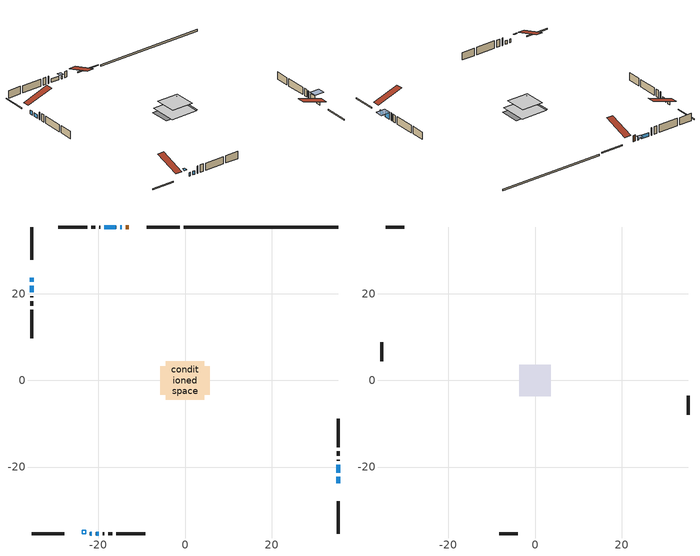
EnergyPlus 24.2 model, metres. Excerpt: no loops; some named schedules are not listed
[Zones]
conditioned space
 floor adiabatic (Floor3 construction): -4.31,-4.31 -4.31,4.31 4.31,4.31 4.31,-4.31 z0.31
 floor adiabatic (AdiabaticFloorConstruction): -4.46,-4.46 -4.46,4.46 4.46,4.46 4.46,-4.46 z0.31
 floor foundation (Slab1 construction): -5.68,-3.26 -5.68,3.26 5.68,3.26 5.68,-3.26 z-0.25
 wall outside (RimJoist1 construction): -1.25,35.46 -8.84,35.46 / -35.46,-35.46 -27.88,-35.46 / -35.46,35.46 -35.46,27.88 / 35.46,-35.46 35.46,-27.88 z0.31:0.61
 wall outside (AdiabaticWallConstruction 1): -12.97,35.46 -13.73,35.46 z0.31:2.34
 wall outside (AdiabaticWallConstruction): -14.66,35.46 -15.01,35.46 z0.31:1.2; -21.95,-35.46 -21.49,-35.46 / -20.56,-35.46 -19.87,-35.46 / -35.46,23.74 -35.46,22.82 / -35.46,21.9 -35.46,20.37 / 35.46,-23.74 35.46,-22.21 / -15.94,35.46 -18.61,35.46 z0.31:1.53; 35.46,-21.29 35.46,-19.46 z0.31:2.34
 wall outside (Wall1 construction): -19.54,35.46 -19.78,35.46 / -18.95,-35.46 -18.7,-35.46 / -35.46,19.44 -35.46,19.2 / 35.46,-18.53 35.46,-18.28 z0.31:2.75
 wall outside (Wall2 construction): -20.71,35.46 -21.69,35.46 / -17.77,-35.46 -16.79,-35.46 / -35.46,18.27 -35.46,17.29 / 35.46,-17.35 35.46,-16.38 z0.31:2.75
 wall outside (Wall3 construction): -22.62,35.46 -29.24,35.46 / -15.86,-35.46 -9.24,-35.46 / -35.46,16.36 -35.46,9.74 / 35.46,-15.45 35.46,-8.82 z0.31:2.75
 wall foundation (FoundationWall1 construction): 35.46,35.46 -0.32,35.46 z-0.25:0.31
 window (WindowConstruction 7): -14.66,35.46 -15.01,35.46 z0.31:1.2
 window (WindowConstruction): -21.95,-35.46 -21.49,-35.46 z0.31:1.53
 window (WindowConstruction 1): -20.56,-35.46 -19.88,-35.46 z0.31:1.53
 window (WindowConstruction 2): -35.46,23.74 -35.46,22.82 z0.31:1.53
 window (WindowConstruction 3): -35.46,21.89 -35.46,20.37 z0.31:1.53
 window (WindowConstruction 4): 35.46,-23.74 35.46,-22.21 z0.31:1.53
 window (WindowConstruction 5): 35.46,-21.29 35.46,-19.46 z0.31:2.34
 window (WindowConstruction 6): -15.94,35.46 -18.61,35.46 z0.31:1.53
 door (Door): -12.97,35.46 -13.73,35.46 z0.31:2.34
 ceiling adiabatic (AdiabaticFloorConstruction): 4.46,-4.46 4.46,4.46 -4.46,4.46 -4.46,-4.46 z0.31
 roof outside (AdiabaticRoofConstruction): -22.87,-35.46,2.75 -22.87,-34.64,3.02 -23.74,-34.64,3.02 -23.74,-35.46,2.75
 skylight (SkylightConstruction): -22.88,-35.46,2.75 -22.88,-34.64,3.02 -23.74,-34.64,3.02 -23.74,-35.46,2.75
attic - vented
 floor to conditioned space (Floor1 construction Reversed): -3.59,-3.59 -3.59,3.59 3.59,3.59 3.59,-3.59 z2.75
 floor to conditioned space (Floor2 construction Reversed): -2.64,-2.64 -2.64,2.64 2.64,2.64 2.64,-2.64 z2.75
 wall outside (Wall4 construction): -30.17,35.46 -34.53,35.46 / -8.31,-35.46 -3.95,-35.46 / -35.46,8.81 -35.46,4.45 / 35.46,-7.89 35.46,-3.53 z0.31:2.75
 roof outside (Roof1 construction): -12.05,35.46,2.75 -12.05,26.81,5.63 -9.77,26.81,5.63 -9.77,35.46,2.75; -24.67,-35.46,2.75 -24.67,-26.81,5.63 -26.95,-26.81,5.63 -26.95,-35.46,2.75; -35.46,24.67,2.75 -26.81,24.67,5.63 -26.81,26.95,5.63 -35.46,26.95,2.75; 35.46,-24.67,2.75 26.81,-24.67,5.63 26.81,-26.95,5.63 35.46,-26.95,2.75
shading: -15.47,35.46 -14.2,35.46 -14.2,36.68 -15.47,36.68 z1.66; 35.46,-19.16 35.46,-21.58 38.66,-21.58 38.66,-19.16 z2.64
[Building]
Building 1: Terrain=Suburbs
[Site:Location]
Abbotsford AP_BC: Latitude {deg}=49.03; Longitude {deg}=-122.36; Time Zone {hr}=-8; Elevation {m}=59; Keep Site Location Information=Yes
[Site:GroundTemperature:Shallow]
7.96212, 6.86663, 6.7789, 7.29877, 9.38574, 11.463, 13.2638, 14.4046, 14.5016, 13.5737, 11.8188, 9.80525
[Site:WaterMainsTemperature]
Calculation Method=Schedule; Temperature Schedule=mains temperature schedule
[Material] Roughness=Rough; Thermal Absorptance=0.9
Name | Thickness {m} | Conductivity {W/m-K} | Density {kg/m3} | Specific Heat {J/kg-K} | Solar Absorptance | Visible Absorptance
asphalt or fiberglass shingles | 0.00635 | 0.162714 | 1121.4 | 1465.45 | 0.4 | 0.4
asphalt or fiberglass shingles 1 | 0.00635 | 0.162714 | 1121.4 | 1465.45 | 0.7 | 0.7
ceiling loosefill ins | 0.169333 | 0.0480833 | 16.02 | 1046.75 | 0.7 | 0.7
ceiling loosefill ins 1 | 0.0846667 | 0.0480833 | 16.02 | 1046.75 | 0.7 | 0.7
ceiling stud and cavity | 0.1397 | 0.138218 | 65.682 | 1177.47 | 0.7 | 0.7
ceiling stud and cavity 1 | 0.1397 | 0.115652 | 65.682 | 1177.47 | 0.7 | 0.7
concrete 4.0 in. | 0.1016 | 1.803125 | 2242.8 | 837.4 | 0.7 | 0.7
concrete 8.0 in. | 0.2032 | 1.803125 | 2242.8 | 837.4 | 0.7 | 0.7
door material | 0.04445 | 0.0451087 | 512.64 | 1214.23 | 0.7 | 0.7
exterior vertical ins | 0.0299498 | 0.029427 | 32.04 | 1214.23 | 0.7 | 0.7
floor covering | 0.0127 | 9.015625 | 54.468 | 1339.84 | 0.6 | 0.6
floor covering 1 | 0.0127 | 0.0433444 | 54.468 | 1339.84 | 0.6 | 0.6
floor rigid ins; roof rigid ins; wall rigid ins 1 | 0.512978 | 0.029427 | 32.04 | 1214.23 | 0.7 | 0.7
floor stud and cavity | 0.0889 | 0.233522 | 50.32683 | 1063.81 | 0.7 | 0.7
floor stud and cavity 1 | 0.1397 | 1.75129 | 37.0049 | 1207.88 | 0.7 | 0.7
furniture material conditioned space 1 | 0.1524 | 0.115458 | 640.8 | 1214.23 | 0.6 | 0.6
gypsum board | 0.0127 | 0.160291 | 801 | 837.4 | 0.6 | 0.6
gypsum board 1 | 0.0127 | 0.160291 | 801 | 837.4 | 0.7 | 0.7
osb sheathing 0.5 in. | 0.0127 | 0.115458 | 512.64 | 1214.23 | 0.7 | 0.7
osb sheathing 0.75 in. | 0.01905 | 0.115458 | 512.64 | 1214.23 | 0.7 | 0.7
rim joist stud and cavity | 0.0508 | 0.177588 | 50.32683 | 1063.81 | 0.6 | 0.6
roof stud and cavity | 0.18415 | 1.78685 | 37.0049 | 1207.88 | 0.6 | 0.6
slab rigid ins; wall rigid ins | 0.051816 | 0.029427 | 32.04 | 1214.23 | 0.7 | 0.7
wall stud and cavity | 0.1397 | 0.0813726 | 139.0536 | 1170.24 | 0.7 | 0.7
wall stud and cavity 1 | 0.1397 | 0.21101 | 139.0536 | 1170.24 | 0.7 | 0.7
wall stud and cavity 2 | 0.1397 | 0.199346 | 139.0536 | 1170.24 | 0.7 | 0.7
wall stud and cavity 3 | 0.0889 | 6.1454 | 50.32683 | 1063.81 | 0.6 | 0.6
wall stud and cavity 4 | 0.0889 | 0.380278 | 52.3479 | 1209.89 | 0.7 | 0.7
wall stud and cavity 5 | 0.0889 | 0.391764 | 83.0341 | 1211.67 | 0.7 | 0.7
wood siding | 0.0254 | 0.102417 | 544.68 | 1172.36 | 0.4 | 0.4
wood siding 1 | 0.00254 | 0.102417 | 544.68 | 1172.36 | 0.4 | 0.4
wood siding 2; wood siding 3; wood siding 4 | 0.0254 | 0.102417 | 544.68 | 1172.36 | 0.7 | 0.7
[WindowMaterial:SimpleGlazingSystem]
Name | U-Factor {W/m2-K} | Solar Heat Gain Coefficient
SkylightMaterial | 5.41071 | 0.7381
WindowMaterial | 3.0383 | 0.46
WindowMaterial 1 | 3.02581 | 0.51
WindowMaterial 2 | 2.99685 | 0.54
WindowMaterial 3 | 2.96562 | 0.59
WindowMaterial 4 | 2.97584 | 0.59
WindowMaterial 5 | 2.93155 | 0.63
WindowMaterial 6 | 6.1311 | 0.51
[Construction]
AdiabaticFloorConstruction: floor stud and cavity 1, floor rigid ins, osb sheathing 0.75 in., floor covering 1
AdiabaticRoofConstruction: asphalt or fiberglass shingles 1, roof rigid ins, osb sheathing 0.75 in., roof stud and cavity
AdiabaticWallConstruction: wood siding 3, wall rigid ins 1, wall stud and cavity 4, gypsum board
AdiabaticWallConstruction 1: wood siding 4, wall rigid ins 1, wall stud and cavity 4, gypsum board
Door: door material
Floor1 construction Reversed: gypsum board, ceiling stud and cavity, ceiling loosefill ins
Floor2 construction Reversed: gypsum board, ceiling stud and cavity 1, ceiling loosefill ins 1
Floor3 construction: floor stud and cavity, floor covering
FoundationWall1 construction: concrete 8.0 in., gypsum board 1
furniture construction conditioned space 1: furniture material conditioned space 1
PartitionWallConstruction: gypsum board, wall stud and cavity 5, gypsum board
RimJoist1 construction: wood siding 2, rim joist stud and cavity
Roof1 construction: asphalt or fiberglass shingles
SkylightConstruction: SkylightMaterial
Slab1 construction: slab rigid ins, concrete 4.0 in.
Wall1 construction: wood siding, osb sheathing 0.5 in., wall stud and cavity, gypsum board
Wall2 construction: wood siding, wall rigid ins, osb sheathing 0.5 in., wall stud and cavity 1, gypsum board
Wall3 construction: wood siding, wall rigid ins, osb sheathing 0.5 in., wall stud and cavity 2, gypsum board
Wall4 construction: wood siding 1, wall stud and cavity 3
WindowConstruction: WindowMaterial
WindowConstruction 1: WindowMaterial 1
WindowConstruction 2: WindowMaterial 2
WindowConstruction 3; WindowConstruction 4: WindowMaterial 3
WindowConstruction 5: WindowMaterial 4
WindowConstruction 6: WindowMaterial 5
WindowConstruction 7: WindowMaterial 6
[Zone] Multiplier=1; Part of Total Floor Area=Yes
Name | Volume {m3}
attic - vented | 37.7336
conditioned space | 258.4
[Space]
Name | Zone | Volume {m3}
attic - vented 1 | attic - vented | 37.7336
conditioned space 1 | conditioned space | 258.4
[ZoneInfiltration:EffectiveLeakageArea]
infil attic - vented 1: Zone or Space=attic - vented 1; Schedule=Always On Discrete; Effective Air Leakage Area {cm2}=3590.34; Stack Coefficient=0.000370148; Wind Coefficient=1.29989e-05
[ZoneMixing]
whole house fan mix: Zone or Space=attic - vented; Schedule=Always On Continuous; Design Flow Rate Calculation Method=Flow/Zone; Design Flow Rate {m3/s}=0; Source Zone or Space=conditioned space
[SurfaceProperty:ExposedFoundationPerimeter]
Slab1: Exposed Perimeter Calculation Method=TotalExposedPerimeter; Total Exposed Perimeter {m}=35.784
[InternalMass] Zone or ZoneList=conditioned space; Space or SpaceList=conditioned space 1
Name | Construction | Surface Area {m2}
furniture mass conditioned space 1 | furniture construction conditioned space 1 | 91.2079
partition wall mass | PartitionWallConstruction | 153.86
[Lights]
interior lighting: Zone or ZoneList or Space or SpaceList=conditioned space 1; Schedule=interior lighting schedule; Design Level Calculation Method=LightingLevel; Lighting Level {W}=343.2; Return Air Fraction=0; Fraction Radiant=0.6; Fraction Visible=0.2; Fraction Replaceable=1
[People]
occupants: Zone or ZoneList or Space or SpaceList=conditioned space 1; Number of People Schedule=occupants schedule; Number of People Calculation Method=People; Number of People=3; Fraction Radiant=0.314171; Sensible Heat Fraction=0.56303; Activity Level Schedule=occupants activity schedule; Carbon Dioxide Generation Rate {m3/s-W}=0; Enable ASHRAE 55 Comfort Warnings=No; Mean Radiant Temperature Calculation Type=EnclosureAveraged
[ElectricEquipment] Zone or ZoneList or Space or SpaceList=conditioned space 1; Design Level Calculation Method=EquipmentLevel
Name | Schedule | Design Level {W} | Fraction Latent | Fraction Radiant | Fraction Lost
clothes dryer | clothes dryer schedule | 140.772 | 0.015 | 0.081 | 0.85
clothes washer | clothes washer schedule | 32.1985 | 0.03 | 0.162 | 0.7
cooking range | cooking range schedule | 215.147 | 0.08 | 0.432 | 0.2
dishwasher | dishwasher schedule | 66.8632 | 0.3 | 0.18 | 0.4
fridge | fridge schedule | 72.9452 | 0 | 0.6 | 0
mech vent bath fan 0 | mech vent bath fan 0 schedule | 50.2 | 0 | 0 | 1
mech vent house fan | mech vent house fan schedule | 0 | 0 | 0 | 1
mech vent house fan cfis | mech vent house fan cfis schedule | 0 | 0 | 0 | 0
mech vent range fan 0 | mech vent range fan 0 schedule | 57 | 0 | 0 | 1
misc plug loads | misc plug loads schedule | 494.7 | 0.045 | 0.513 | 0.1
whole house fan | Always On Discrete | 0 | 0 | 0 | 1
[OtherEquipment] Zone or ZoneList or Space or SpaceList=conditioned space 1; Design Level Calculation Method=EquipmentLevel
Name | Fuel Type | Schedule | Design Level {W} | Fraction Latent | Fraction Radiant | Fraction Lost
clothes dryer 1 | Electricity | clothes dryer schedule | 0 | 0.015 | 0.081 | 0.85
cooking range 1 | Electricity | cooking range schedule | 0 | 0.08 | 0.432 | 0.2
general water use latent | None | general water use schedule | 62.594 | 1 | 0 | 0
general water use sensible | None | general water use schedule | -61.6891 | 0 | 0.6 | 0
mech vent house fan latent load | None | Always On Discrete | 0 | 1 | 0 | 0
mech vent house fan sensible load | None | Always On Discrete | 0 | 0 | 0 | 0
water heater energy adjustment1 | NaturalGas | Always On Discrete | 0.01 | 0 | 0 | 1
[ZoneInfiltration:DesignFlowRate] Zone or ZoneList or Space or SpaceList=conditioned space 1; Schedule=Always On Discrete; Design Flow Rate Calculation Method=Flow/Zone; Design Flow Rate {m3/s}=0
infil flow; natural vent flow; whole house fan flow
[Foundation:Kiva]
Foundation Kiva 1: Initial Indoor Air Temperature {C}=18; Wall Height Above Grade {m}=0.310012; Wall Depth Below Slab {m}=0.2032; Custom Block Material Name 1=exterior vertical ins; Custom Block Depth 1 {m}=0.560009; Custom Block X Position 1 {m}=0.2159; Custom Block Z Position 1 {m}=0
[Foundation:Kiva:Settings]
Soil Conductivity {W/m-K}=0.849921; Soil Density {kg/m3}=1842.3; Soil Specific Heat {J/kg-K}=418.7; Ground Solar Absorptivity=0.9; Ground Thermal Absorptivity=0.9; Ground Surface Roughness {m}=0.03; Far-Field Width {m}=40; Deep-Ground Boundary Condition=ZeroFlux; Deep-Ground Depth {m}=40; Minimum Cell Dimension {m}=0.2; Maximum Cell Growth Coefficient=3; Simulation Timestep=Timestep
[Exterior:Lights]
exterior lighting: Schedule=exterior lighting schedule; Design Level {W}=75.6
[Schedule:Constant]
Name | Hourly Value
Always On Continuous; mech vent house fan schedule; mech vent house fan cfis schedule; Always On Discrete | 1
occupants activity schedule | 117.228
fridge schedule | 0
[Schedule:Week:Daily]
interior lighting schedule Week Rule - Jan1-Jan27: interior lighting schedule day, interior lighting schedule day, interior lighting schedule day, interior lighting schedule day, interior lighting schedule day, interior lighting schedule day, interior lighting schedule day, interior lighting schedule default day, interior lighting schedule default day, interior lighting schedule default day, interior lighting schedule default day, interior lighting schedule default day
interior lighting schedule Week Rule - Jan28-Feb3: interior lighting schedule day, interior lighting schedule day, interior lighting schedule day, interior lighting schedule day, interior lighting schedule day 1, interior lighting schedule day 1, interior lighting schedule day 1, interior lighting schedule default day, interior lighting schedule default day, interior lighting schedule default day, interior lighting schedule default day, interior lighting schedule default day
interior lighting schedule Week Rule - Feb4-Feb24: interior lighting schedule day 1, interior lighting schedule day 1, interior lighting schedule day 1, interior lighting schedule day 1, interior lighting schedule day 1, interior lighting schedule day 1, interior lighting schedule day 1, interior lighting schedule default day, interior lighting schedule default day, interior lighting schedule default day, interior lighting schedule default day, interior lighting schedule default day
interior lighting schedule Week Rule - Feb25-Mar3: interior lighting schedule day 1, interior lighting schedule day 1, interior lighting schedule day 1, interior lighting schedule day 1, interior lighting schedule day 2, interior lighting schedule day 2, interior lighting schedule day 2, interior lighting schedule default day, interior lighting schedule default day, interior lighting schedule default day, interior lighting schedule default day, interior lighting schedule default day
interior lighting schedule Week Rule - Mar4-Mar31: interior lighting schedule day 2, interior lighting schedule day 2, interior lighting schedule day 2, interior lighting schedule day 2, interior lighting schedule day 2, interior lighting schedule day 2, interior lighting schedule day 2, interior lighting schedule default day, interior lighting schedule default day, interior lighting schedule default day, interior lighting schedule default day, interior lighting schedule default day
interior lighting schedule Week Rule - Apr1-Apr28: interior lighting schedule day 3, interior lighting schedule day 3, interior lighting schedule day 3, interior lighting schedule day 3, interior lighting schedule day 3, interior lighting schedule day 3, interior lighting schedule day 3, interior lighting schedule default day, interior lighting schedule default day, interior lighting schedule default day, interior lighting schedule default day, interior lighting schedule default day
interior lighting schedule Week Rule - Apr29-May5: interior lighting schedule day 3, interior lighting schedule day 3, interior lighting schedule day 4, interior lighting schedule day 4, interior lighting schedule day 4, interior lighting schedule day 4, interior lighting schedule day 4, interior lighting schedule default day, interior lighting schedule default day, interior lighting schedule default day, interior lighting schedule default day, interior lighting schedule default day
interior lighting schedule Week Rule - May6-May26: interior lighting schedule day 4, interior lighting schedule day 4, interior lighting schedule day 4, interior lighting schedule day 4, interior lighting schedule day 4, interior lighting schedule day 4, interior lighting schedule day 4, interior lighting schedule default day, interior lighting schedule default day, interior lighting schedule default day, interior lighting schedule default day, interior lighting schedule default day
interior lighting schedule Week Rule - May27-Jun2: interior lighting schedule day 4, interior lighting schedule day 4, interior lighting schedule day 4, interior lighting schedule day 4, interior lighting schedule day 4, interior lighting schedule day 5, interior lighting schedule day 5, interior lighting schedule default day, interior lighting schedule default day, interior lighting schedule default day, interior lighting schedule default day, interior lighting schedule default day
interior lighting schedule Week Rule - Jun3-Jun30: interior lighting schedule day 5, interior lighting schedule day 5, interior lighting schedule day 5, interior lighting schedule day 5, interior lighting schedule day 5, interior lighting schedule day 5, interior lighting schedule day 5, interior lighting schedule default day, interior lighting schedule default day, interior lighting schedule default day, interior lighting schedule default day, interior lighting schedule default day
interior lighting schedule Week Rule - Jul1-Jul28: interior lighting schedule day 6, interior lighting schedule day 6, interior lighting schedule day 6, interior lighting schedule day 6, interior lighting schedule day 6, interior lighting schedule day 6, interior lighting schedule day 6, interior lighting schedule default day, interior lighting schedule default day, interior lighting schedule default day, interior lighting schedule default day, interior lighting schedule default day
interior lighting schedule Week Rule - Jul29-Aug4: interior lighting schedule day 6, interior lighting schedule day 6, interior lighting schedule day 6, interior lighting schedule day 7, interior lighting schedule day 7, interior lighting schedule day 7, interior lighting schedule day 7, interior lighting schedule default day, interior lighting schedule default day, interior lighting schedule default day, interior lighting schedule default day, interior lighting schedule default day
interior lighting schedule Week Rule - Aug5-Aug25: interior lighting schedule day 7, interior lighting schedule day 7, interior lighting schedule day 7, interior lighting schedule day 7, interior lighting schedule day 7, interior lighting schedule day 7, interior lighting schedule day 7, interior lighting schedule default day, interior lighting schedule default day, interior lighting schedule default day, interior lighting schedule default day, interior lighting schedule default day
interior lighting schedule Week Rule - Aug26-Sep1: interior lighting schedule day 7, interior lighting schedule day 7, interior lighting schedule day 7, interior lighting schedule day 7, interior lighting schedule day 7, interior lighting schedule day 7, interior lighting schedule day 8, interior lighting schedule default day, interior lighting schedule default day, interior lighting schedule default day, interior lighting schedule default day, interior lighting schedule default day
interior lighting schedule Week Rule - Sep2-Sep29: interior lighting schedule day 8, interior lighting schedule day 8, interior lighting schedule day 8, interior lighting schedule day 8, interior lighting schedule day 8, interior lighting schedule day 8, interior lighting schedule day 8, interior lighting schedule default day, interior lighting schedule default day, interior lighting schedule default day, interior lighting schedule default day, interior lighting schedule default day
interior lighting schedule Week Rule - Sep30-Oct6: interior lighting schedule day 8, interior lighting schedule day 9, interior lighting schedule day 9, interior lighting schedule day 9, interior lighting schedule day 9, interior lighting schedule day 9, interior lighting schedule day 9, interior lighting schedule default day, interior lighting schedule default day, interior lighting schedule default day, interior lighting schedule default day, interior lighting schedule default day
interior lighting schedule Week Rule - Oct7-Oct27: interior lighting schedule day 9, interior lighting schedule day 9, interior lighting schedule day 9, interior lighting schedule day 9, interior lighting schedule day 9, interior lighting schedule day 9, interior lighting schedule day 9, interior lighting schedule default day, interior lighting schedule default day, interior lighting schedule default day, interior lighting schedule default day, interior lighting schedule default day
interior lighting schedule Week Rule - Oct28-Nov3: interior lighting schedule day 9, interior lighting schedule day 9, interior lighting schedule day 9, interior lighting schedule day 9, interior lighting schedule day 10, interior lighting schedule day 10, interior lighting schedule day 10, interior lighting schedule default day, interior lighting schedule default day, interior lighting schedule default day, interior lighting schedule default day, interior lighting schedule default day
interior lighting schedule Week Rule - Nov4-Nov24: interior lighting schedule day 10, interior lighting schedule day 10, interior lighting schedule day 10, interior lighting schedule day 10, interior lighting schedule day 10, interior lighting schedule day 10, interior lighting schedule day 10, interior lighting schedule default day, interior lighting schedule default day, interior lighting schedule default day, interior lighting schedule default day, interior lighting schedule default day
interior lighting schedule Week Rule - Nov25-Dec1: interior lighting schedule day 10, interior lighting schedule day 10, interior lighting schedule day 10, interior lighting schedule day 10, interior lighting schedule day 10, interior lighting schedule day 10, interior lighting schedule day 11, interior lighting schedule default day, interior lighting schedule default day, interior lighting schedule default day, interior lighting schedule default day, interior lighting schedule default day
interior lighting schedule Week Rule - Dec2-Dec31: interior lighting schedule day 11, interior lighting schedule day 11, interior lighting schedule day 11, interior lighting schedule day 11, interior lighting schedule day 11, interior lighting schedule day 11, interior lighting schedule day 11, interior lighting schedule default day, interior lighting schedule default day, interior lighting schedule default day, interior lighting schedule default day, interior lighting schedule default day
occupants schedule Week Rule - Jan1-Dec31: occupants schedule day, occupants schedule day, occupants schedule day, occupants schedule day, occupants schedule day, occupants schedule day, occupants schedule day, occupants schedule default day, occupants schedule default day, occupants schedule default day, occupants schedule default day, occupants schedule default day
clothes dryer schedule Week Rule - Jan1-Dec31: clothes dryer schedule day, clothes dryer schedule day, clothes dryer schedule day, clothes dryer schedule day, clothes dryer schedule day, clothes dryer schedule day, clothes dryer schedule day, clothes dryer schedule default day, clothes dryer schedule default day, clothes dryer schedule default day, clothes dryer schedule default day, clothes dryer schedule default day
clothes washer schedule Week Rule - Jan1-Dec31: clothes washer schedule day, clothes washer schedule day, clothes washer schedule day, clothes washer schedule day, clothes washer schedule day, clothes washer schedule day, clothes washer schedule day, clothes washer schedule default day, clothes washer schedule default day, clothes washer schedule default day, clothes washer schedule default day, clothes washer schedule default day
cooking range schedule Week Rule - Jan1-Dec31: cooking range schedule day, cooking range schedule day, cooking range schedule day, cooking range schedule day, cooking range schedule day, cooking range schedule day, cooking range schedule day, cooking range schedule default day, cooking range schedule default day, cooking range schedule default day, cooking range schedule default day, cooking range schedule default day
dishwasher schedule Week Rule - Jan1-Dec31: dishwasher schedule day, dishwasher schedule day, dishwasher schedule day, dishwasher schedule day, dishwasher schedule day, dishwasher schedule day, dishwasher schedule day, dishwasher schedule default day, dishwasher schedule default day, dishwasher schedule default day, dishwasher schedule default day, dishwasher schedule default day
mech vent bath fan 0 schedule Week Rule - Jan1-Dec31: mech vent bath fan 0 schedule day, mech vent bath fan 0 schedule day, mech vent bath fan 0 schedule day, mech vent bath fan 0 schedule day, mech vent bath fan 0 schedule day, mech vent bath fan 0 schedule day, mech vent bath fan 0 schedule day, mech vent bath fan 0 schedule default day, mech vent bath fan 0 schedule default day, mech vent bath fan 0 schedule default day, mech vent bath fan 0 schedule default day, mech vent bath fan 0 schedule default day
mech vent range fan 0 schedule Week Rule - Jan1-Dec31: mech vent range fan 0 schedule day, mech vent range fan 0 schedule day, mech vent range fan 0 schedule day, mech vent range fan 0 schedule day, mech vent range fan 0 schedule day, mech vent range fan 0 schedule day, mech vent range fan 0 schedule day, mech vent range fan 0 schedule default day, mech vent range fan 0 schedule default day, mech vent range fan 0 schedule default day, mech vent range fan 0 schedule default day, mech vent range fan 0 schedule default day
misc plug loads schedule Week Rule - Jan1-Dec31: misc plug loads schedule day, misc plug loads schedule day, misc plug loads schedule day, misc plug loads schedule day, misc plug loads schedule day, misc plug loads schedule day, misc plug loads schedule day, misc plug loads schedule default day, misc plug loads schedule default day, misc plug loads schedule default day, misc plug loads schedule default day, misc plug loads schedule default day
general water use schedule Week Rule - Jan1-Dec31: general water use schedule day, general water use schedule day, general water use schedule day, general water use schedule day, general water use schedule day, general water use schedule day, general water use schedule day, general water use schedule default day, general water use schedule default day, general water use schedule default day, general water use schedule default day, general water use schedule default day
exterior lighting schedule Week Rule - Jan1-Jan27: exterior lighting schedule day, exterior lighting schedule day, exterior lighting schedule day, exterior lighting schedule day, exterior lighting schedule day, exterior lighting schedule day, exterior lighting schedule day, exterior lighting schedule default day, exterior lighting schedule default day, exterior lighting schedule default day, exterior lighting schedule default day, exterior lighting schedule default day
exterior lighting schedule Week Rule - Jan28-Feb3: exterior lighting schedule day, exterior lighting schedule day, exterior lighting schedule day, exterior lighting schedule day, exterior lighting schedule day 1, exterior lighting schedule day 1, exterior lighting schedule day 1, exterior lighting schedule default day, exterior lighting schedule default day, exterior lighting schedule default day, exterior lighting schedule default day, exterior lighting schedule default day
exterior lighting schedule Week Rule - Feb4-Feb24: exterior lighting schedule day 1, exterior lighting schedule day 1, exterior lighting schedule day 1, exterior lighting schedule day 1, exterior lighting schedule day 1, exterior lighting schedule day 1, exterior lighting schedule day 1, exterior lighting schedule default day, exterior lighting schedule default day, exterior lighting schedule default day, exterior lighting schedule default day, exterior lighting schedule default day
exterior lighting schedule Week Rule - Feb25-Mar3: exterior lighting schedule day 1, exterior lighting schedule day 1, exterior lighting schedule day 1, exterior lighting schedule day 1, exterior lighting schedule day 2, exterior lighting schedule day 2, exterior lighting schedule day 2, exterior lighting schedule default day, exterior lighting schedule default day, exterior lighting schedule default day, exterior lighting schedule default day, exterior lighting schedule default day
exterior lighting schedule Week Rule - Mar4-Mar31: exterior lighting schedule day 2, exterior lighting schedule day 2, exterior lighting schedule day 2, exterior lighting schedule day 2, exterior lighting schedule day 2, exterior lighting schedule day 2, exterior lighting schedule day 2, exterior lighting schedule default day, exterior lighting schedule default day, exterior lighting schedule default day, exterior lighting schedule default day, exterior lighting schedule default day
exterior lighting schedule Week Rule - Apr1-Apr28: exterior lighting schedule day 3, exterior lighting schedule day 3, exterior lighting schedule day 3, exterior lighting schedule day 3, exterior lighting schedule day 3, exterior lighting schedule day 3, exterior lighting schedule day 3, exterior lighting schedule default day, exterior lighting schedule default day, exterior lighting schedule default day, exterior lighting schedule default day, exterior lighting schedule default day
exterior lighting schedule Week Rule - Apr29-May5: exterior lighting schedule day 3, exterior lighting schedule day 3, exterior lighting schedule day 4, exterior lighting schedule day 4, exterior lighting schedule day 4, exterior lighting schedule day 4, exterior lighting schedule day 4, exterior lighting schedule default day, exterior lighting schedule default day, exterior lighting schedule default day, exterior lighting schedule default day, exterior lighting schedule default day
exterior lighting schedule Week Rule - May6-May26: exterior lighting schedule day 4, exterior lighting schedule day 4, exterior lighting schedule day 4, exterior lighting schedule day 4, exterior lighting schedule day 4, exterior lighting schedule day 4, exterior lighting schedule day 4, exterior lighting schedule default day, exterior lighting schedule default day, exterior lighting schedule default day, exterior lighting schedule default day, exterior lighting schedule default day
exterior lighting schedule Week Rule - May27-Jun2: exterior lighting schedule day 4, exterior lighting schedule day 4, exterior lighting schedule day 4, exterior lighting schedule day 4, exterior lighting schedule day 4, exterior lighting schedule day 5, exterior lighting schedule day 5, exterior lighting schedule default day, exterior lighting schedule default day, exterior lighting schedule default day, exterior lighting schedule default day, exterior lighting schedule default day
exterior lighting schedule Week Rule - Jun3-Jun30: exterior lighting schedule day 5, exterior lighting schedule day 5, exterior lighting schedule day 5, exterior lighting schedule day 5, exterior lighting schedule day 5, exterior lighting schedule day 5, exterior lighting schedule day 5, exterior lighting schedule default day, exterior lighting schedule default day, exterior lighting schedule default day, exterior lighting schedule default day, exterior lighting schedule default day
exterior lighting schedule Week Rule - Jul1-Jul28: exterior lighting schedule day 6, exterior lighting schedule day 6, exterior lighting schedule day 6, exterior lighting schedule day 6, exterior lighting schedule day 6, exterior lighting schedule day 6, exterior lighting schedule day 6, exterior lighting schedule default day, exterior lighting schedule default day, exterior lighting schedule default day, exterior lighting schedule default day, exterior lighting schedule default day
exterior lighting schedule Week Rule - Jul29-Aug4: exterior lighting schedule day 6, exterior lighting schedule day 6, exterior lighting schedule day 6, exterior lighting schedule day 7, exterior lighting schedule day 7, exterior lighting schedule day 7, exterior lighting schedule day 7, exterior lighting schedule default day, exterior lighting schedule default day, exterior lighting schedule default day, exterior lighting schedule default day, exterior lighting schedule default day
exterior lighting schedule Week Rule - Aug5-Aug25: exterior lighting schedule day 7, exterior lighting schedule day 7, exterior lighting schedule day 7, exterior lighting schedule day 7, exterior lighting schedule day 7, exterior lighting schedule day 7, exterior lighting schedule day 7, exterior lighting schedule default day, exterior lighting schedule default day, exterior lighting schedule default day, exterior lighting schedule default day, exterior lighting schedule default day
exterior lighting schedule Week Rule - Aug26-Sep1: exterior lighting schedule day 7, exterior lighting schedule day 7, exterior lighting schedule day 7, exterior lighting schedule day 7, exterior lighting schedule day 7, exterior lighting schedule day 7, exterior lighting schedule day 8, exterior lighting schedule default day, exterior lighting schedule default day, exterior lighting schedule default day, exterior lighting schedule default day, exterior lighting schedule default day
exterior lighting schedule Week Rule - Sep2-Sep29: exterior lighting schedule day 8, exterior lighting schedule day 8, exterior lighting schedule day 8, exterior lighting schedule day 8, exterior lighting schedule day 8, exterior lighting schedule day 8, exterior lighting schedule day 8, exterior lighting schedule default day, exterior lighting schedule default day, exterior lighting schedule default day, exterior lighting schedule default day, exterior lighting schedule default day
exterior lighting schedule Week Rule - Sep30-Oct6: exterior lighting schedule day 8, exterior lighting schedule day 9, exterior lighting schedule day 9, exterior lighting schedule day 9, exterior lighting schedule day 9, exterior lighting schedule day 9, exterior lighting schedule day 9, exterior lighting schedule default day, exterior lighting schedule default day, exterior lighting schedule default day, exterior lighting schedule default day, exterior lighting schedule default day
exterior lighting schedule Week Rule - Oct7-Oct27: exterior lighting schedule day 9, exterior lighting schedule day 9, exterior lighting schedule day 9, exterior lighting schedule day 9, exterior lighting schedule day 9, exterior lighting schedule day 9, exterior lighting schedule day 9, exterior lighting schedule default day, exterior lighting schedule default day, exterior lighting schedule default day, exterior lighting schedule default day, exterior lighting schedule default day
exterior lighting schedule Week Rule - Oct28-Nov3: exterior lighting schedule day 9, exterior lighting schedule day 9, exterior lighting schedule day 9, exterior lighting schedule day 9, exterior lighting schedule day 10, exterior lighting schedule day 10, exterior lighting schedule day 10, exterior lighting schedule default day, exterior lighting schedule default day, exterior lighting schedule default day, exterior lighting schedule default day, exterior lighting schedule default day
[Schedule:Year]
interior lighting schedule: interior lighting schedule Week Rule - Jan1-Jan27, 1, 1, 1, 27, interior lighting schedule Week Rule - Jan28-Feb3, 1, 28, 2, 3, interior lighting schedule Week Rule - Feb4-Feb24, 2, 4, 2, 24, interior lighting schedule Week Rule - Feb25-Mar3, 2, 25, 3, 3, interior lighting schedule Week Rule - Mar4-Mar31, 3, 4, 3, 31, interior lighting schedule Week Rule - Apr1-Apr28, 4, 1, 4, 28, interior lighting schedule Week Rule - Apr29-May5, 4, 29, 5, 5, interior lighting schedule Week Rule - May6-May26, 5, 6, 5, 26, interior lighting schedule Week Rule - May27-Jun2, 5, 27, 6, 2, interior lighting schedule Week Rule - Jun3-Jun30, 6, 3, 6, 30, interior lighting schedule Week Rule - Jul1-Jul28, 7, 1, 7, 28, interior lighting schedule Week Rule - Jul29-Aug4, 7, 29, 8, 4, interior lighting schedule Week Rule - Aug5-Aug25, 8, 5, 8, 25, interior lighting schedule Week Rule - Aug26-Sep1, 8, 26, 9, 1, interior lighting schedule Week Rule - Sep2-Sep29, 9, 2, 9, 29, interior lighting schedule Week Rule - Sep30-Oct6, 9, 30, 10, 6, interior lighting schedule Week Rule - Oct7-Oct27, 10, 7, 10, 27, interior lighting schedule Week Rule - Oct28-Nov3, 10, 28, 11, 3, interior lighting schedule Week Rule - Nov4-Nov24, 11, 4, 11, 24, interior lighting schedule Week Rule - Nov25-Dec1, 11, 25, 12, 1, interior lighting schedule Week Rule - Dec2-Dec31, 12, 2, 12, 31
occupants schedule: occupants schedule Week Rule - Jan1-Dec31, 1, 1, 12, 31
clothes dryer schedule: clothes dryer schedule Week Rule - Jan1-Dec31, 1, 1, 12, 31
clothes washer schedule: clothes washer schedule Week Rule - Jan1-Dec31, 1, 1, 12, 31
cooking range schedule: cooking range schedule Week Rule - Jan1-Dec31, 1, 1, 12, 31
dishwasher schedule: dishwasher schedule Week Rule - Jan1-Dec31, 1, 1, 12, 31
mech vent bath fan 0 schedule: mech vent bath fan 0 schedule Week Rule - Jan1-Dec31, 1, 1, 12, 31
mech vent range fan 0 schedule: mech vent range fan 0 schedule Week Rule - Jan1-Dec31, 1, 1, 12, 31
misc plug loads schedule: misc plug loads schedule Week Rule - Jan1-Dec31, 1, 1, 12, 31
general water use schedule: general water use schedule Week Rule - Jan1-Dec31, 1, 1, 12, 31
exterior lighting schedule: exterior lighting schedule Week Rule - Jan1-Jan27, 1, 1, 1, 27, exterior lighting schedule Week Rule - Jan28-Feb3, 1, 28, 2, 3, exterior lighting schedule Week Rule - Feb4-Feb24, 2, 4, 2, 24, exterior lighting schedule Week Rule - Feb25-Mar3, 2, 25, 3, 3, exterior lighting schedule Week Rule - Mar4-Mar31, 3, 4, 3, 31, exterior lighting schedule Week Rule - Apr1-Apr28, 4, 1, 4, 28, exterior lighting schedule Week Rule - Apr29-May5, 4, 29, 5, 5, exterior lighting schedule Week Rule - May6-May26, 5, 6, 5, 26, exterior lighting schedule Week Rule - May27-Jun2, 5, 27, 6, 2, exterior lighting schedule Week Rule - Jun3-Jun30, 6, 3, 6, 30, exterior lighting schedule Week Rule - Jul1-Jul28, 7, 1, 7, 28, exterior lighting schedule Week Rule - Jul29-Aug4, 7, 29, 8, 4, exterior lighting schedule Week Rule - Aug5-Aug25, 8, 5, 8, 25, exterior lighting schedule Week Rule - Aug26-Sep1, 8, 26, 9, 1, exterior lighting schedule Week Rule - Sep2-Sep29, 9, 2, 9, 29, exterior lighting schedule Week Rule - Sep30-Oct6, 9, 30, 10, 6, exterior lighting schedule Week Rule - Oct7-Oct27, 10, 7, 10, 27, exterior lighting schedule Week Rule - Oct28-Nov3, 10, 28, 11, 3, exterior lighting schedule Week Rule - Nov4-Nov24, 11, 4, 11, 24, exterior lighting schedule Week Rule - Nov25-Dec1, 11, 25, 12, 1, exterior lighting schedule Week Rule - Dec2-Dec31, 12, 2, 12, 31
[Schedule:Compact]
mains temperature schedule: Through: 01/01, For: AllDays, Until: 24:00, 11.2911, Through: 01/02, For: AllDays, Until: 24:00, 11.2528, Through: 01/03, For: AllDays, Until: 24:00, 11.2156, Through: 01/04, For: AllDays, Until: 24:00, 11.1794, Through: 01/05, For: AllDays, Until: 24:00, 11.1439, Through: 01/06, For: AllDays, Until: 24:00, 11.1089, Through: 01/07, For: AllDays, Until: 24:00, 11.075, Through: 01/08, For: AllDays, Until: 24:00, 11.0417, Through: 01/09, For: AllDays, Until: 24:00, 11.0094, Through: 01/10, For: AllDays, Until: 24:00, 10.9778, Through: 01/11, For: AllDays, Until: 24:00, 10.9467, Through: 01/12, For: AllDays, Until: 24:00, 10.9167, Through: 01/13, For: AllDays, Until: 24:00, 10.8878, Through: 01/14, For: AllDays, Until: 24:00, 10.8594, Through: 01/15, For: AllDays, Until: 24:00, 10.8322, Through: 01/16, For: AllDays, Until: 24:00, 10.8061, Through: 01/17, For: AllDays, Until: 24:00, 10.7806, Through: 01/18, For: AllDays, Until: 24:00, 10.7556, Through: 01/19, For: AllDays, Until: 24:00, 10.7317, Through: 01/20, For: AllDays, Until: 24:00, 10.7089, Through: 01/21, For: AllDays, Until: 24:00, 10.6872, Through: 01/22, For: AllDays, Until: 24:00, 10.6661, Through: 01/23, For: AllDays, Until: 24:00, 10.6461, Through: 01/24, For: AllDays, Until: 24:00, 10.6267, Through: 01/25, For: AllDays, Until: 24:00, 10.6083, Through: 01/26, For: AllDays, Until: 24:00, 10.5911, Through: 01/27, For: AllDays, Until: 24:00, 10.575, Through: 01/28, For: AllDays, Until: 24:00, 10.5594, Through: 01/29, For: AllDays, Until: 24:00, 10.545, Through: 01/30, For: AllDays, Until: 24:00, 10.5317, Through: 01/31, For: AllDays, Until: 24:00, 10.5194, Through: 02/01, For: AllDays, Until: 24:00, 10.5078, Through: 02/02, For: AllDays, Until: 24:00, 10.4972, Through: 02/03, For: AllDays, Until: 24:00, 10.4878, Through: 02/04, For: AllDays, Until: 24:00, 10.4789, Through: 02/05, For: AllDays, Until: 24:00, 10.4717, Through: 02/06, For: AllDays, Until: 24:00, 10.465, Through: 02/07, For: AllDays, Until: 24:00, 10.4594, Through: 02/08, For: AllDays, Until: 24:00, 10.4544, Through: 02/09, For: AllDays, Until: 24:00, 10.4511, Through: 02/10, For: AllDays, Until: 24:00, 10.4483, Through: 02/11, For: AllDays, Until: 24:00, 10.4467, Through: 02/12, For: AllDays, Until: 24:00, 10.4461, Through: 02/13, For: AllDays, Until: 24:00, 10.4467, Through: 02/14, For: AllDays, Until: 24:00, 10.4478, Through: 02/15, For: AllDays, Until: 24:00, 10.45, Through: 02/16, For: AllDays, Until: 24:00, 10.4533, Through: 02/17, For: AllDays, Until: 24:00, 10.4578, Through: 02/18, For: AllDays, Until: 24:00, 10.4628, Through: 02/19, For: AllDays, Until: 24:00, 10.4694, Through: 02/20, For: AllDays, Until: 24:00, 10.4767, Through: 02/21, For: AllDays, Until: 24:00, 10.485, Through: 02/22, For: AllDays, Until: 24:00, 10.4939, Through: 02/23, For: AllDays, Until: 24:00, 10.5044, Through: 02/24, For: AllDays, Until: 24:00, 10.5156, Through: 02/25, For: AllDays, Until: 24:00, 10.5278, Through: 02/26, For: AllDays, Until: 24:00, 10.5406, Through: 02/27, For: AllDays, Until: 24:00, 10.555, Through: 02/28, For: AllDays, Until: 24:00, 10.57, Through: 03/01, For: AllDays, Until: 24:00, 10.5861, Through: 03/02, For: AllDays, Until: 24:00, 10.6028, Through: 03/03, For: AllDays, Until: 24:00, 10.6211, Through: 03/04, For: AllDays, Until: 24:00, 10.64, Through: 03/05, For: AllDays, Until: 24:00, 10.6594, Through: 03/06, For: AllDays, Until: 24:00, 10.68, Through: 03/07, For: AllDays, Until: 24:00, 10.7017, Through: 03/08, For: AllDays, Until: 24:00, 10.7244, Through: 03/09, For: AllDays, Until: 24:00, 10.7478, Through: 03/10, For: AllDays, Until: 24:00, 10.7722, Through: 03/11, For: AllDays, Until: 24:00, 10.7978, Through: 03/12, For: AllDays, Until: 24:00, 10.8239, Through: 03/13, For: AllDays, Until: 24:00, 10.8511, Through: 03/14, For: AllDays, Until: 24:00, 10.8789, Through: 03/15, For: AllDays, Until: 24:00, 10.9078, Through: 03/16, For: AllDays, Until: 24:00, 10.9372, Through: 03/17, For: AllDays, Until: 24:00, 10.9678, Through: 03/18, For: AllDays, Until: 24:00, 10.9989, Through: 03/19, For: AllDays, Until: 24:00, 11.0311, Through: 03/20, For: AllDays, Until: 24:00, 11.0644, Through: 03/21, For: AllDays, Until: 24:00, 11.0978, Through: 03/22, For: AllDays, Until: 24:00, 11.1328, Through: 03/23, For: AllDays, Until: 24:00, 11.1678, Through: 03/24, For: AllDays, Until: 24:00, 11.2039, Through: 03/25, For: AllDays, Until: 24:00, 11.2411, Through: 03/26, For: AllDays, Until: 24:00, 11.2789, Through: 03/27, For: AllDays, Until: 24:00, 11.3172, Through: 03/28, For: AllDays, Until: 24:00, 11.3567, Through: 03/29, For: AllDays, Until: 24:00, 11.3961, Through: 03/30, For: AllDays, Until: 24:00, 11.4367, Through: 03/31, For: AllDays, Until: 24:00, 11.4783, Through: 04/01, For: AllDays, Until: 24:00, 11.52, Through: 04/02, For: AllDays, Until: 24:00, 11.5628, Through: 04/03, For: AllDays, Until: 24:00, 11.6061, Through: 04/04, For: AllDays, Until: 24:00, 11.65, Through: 04/05, For: AllDays, Until: 24:00, 11.695, Through: 04/06, For: AllDays, Until: 24:00, 11.74, Through: 04/07, For: AllDays, Until: 24:00, 11.7861, Through: 04/08, For: AllDays, Until: 24:00, 11.8322, Through: 04/09, For: AllDays, Until: 24:00, 11.8794, Through: 04/10, For: AllDays, Until: 24:00, 11.9272, Through: 04/11, For: AllDays, Until: 24:00, 11.975, Through: 04/12, For: AllDays, Until: 24:00, 12.0239, Through: 04/13, For: AllDays, Until: 24:00, 12.0733, Through: 04/14, For: AllDays, Until: 24:00, 12.1228, Through: 04/15, For: AllDays, Until: 24:00, 12.1733, Through: 04/16, For: AllDays, Until: 24:00, 12.2239, Through: 04/17, For: AllDays, Until: 24:00, 12.275, Through: 04/18, For: AllDays, Until: 24:00, 12.3267, Through: 04/19, For: AllDays, Until: 24:00, 12.3789, Through: 04/20, For: AllDays, Until: 24:00, 12.4311, Through: 04/21, For: AllDays, Until: 24:00, 12.4839, Through: 04/22, For: AllDays, Until: 24:00, 12.5372, Through: 04/23, For: AllDays, Until: 24:00, 12.5911, Through: 04/24, For: AllDays, Until: 24:00, 12.645, Through: 04/25, For: AllDays, Until: 24:00, 12.6994, Through: 04/26, For: AllDays, Until: 24:00, 12.7539, Through: 04/27, For: AllDays, Until: 24:00, 12.8089, Through: 04/28, For: AllDays, Until: 24:00, 12.8644, Through: 04/29, For: AllDays, Until: 24:00, 12.92, Through: 04/30, For: AllDays, Until: 24:00, 12.9761, Through: 05/01, For: AllDays, Until: 24:00, 13.0317, Through: 05/02, For: AllDays, Until: 24:00, 13.0883, Through: 05/03, For: AllDays, Until: 24:00, 13.145, Through: 05/04, For: AllDays, Until: 24:00, 13.2017, Through: 05/05, For: AllDays, Until: 24:00, 13.2583, Through: 05/06, For: AllDays, Until: 24:00, 13.3156, Through: 05/07, For: AllDays, Until: 24:00, 13.3728, Through: 05/08, For: AllDays, Until: 24:00, 13.43, Through: 05/09, For: AllDays, Until: 24:00, 13.4872, Through: 05/10, For: AllDays, Until: 24:00, 13.545, Through: 05/11, For: AllDays, Until: 24:00, 13.6022, Through: 05/12, For: AllDays, Until: 24:00, 13.66, Through: 05/13, For: AllDays, Until: 24:00, 13.7178, Through: 05/14, For: AllDays, Until: 24:00, 13.7756, Through: 05/15, For: AllDays, Until: 24:00, 13.8333, Through: 05/16, For: AllDays, Until: 24:00, 13.8911, Through: 05/17, For: AllDays, Until: 24:00, 13.9489, Through: 05/18, For: AllDays, Until: 24:00, 14.0061, Through: 05/19, For: AllDays, Until: 24:00, 14.0639, Through: 05/20, For: AllDays, Until: 24:00, 14.1217, Through: 05/21, For: AllDays, Until: 24:00, 14.1789, Through: 05/22, For: AllDays, Until: 24:00, 14.2361, Through: 05/23, For: AllDays, Until: 24:00, 14.2933, Through: 05/24, For: AllDays, Until: 24:00, 14.3506, Through: 05/25, For: AllDays, Until: 24:00, 14.4072, Through: 05/26, For: AllDays, Until: 24:00, 14.4639, Through: 05/27, For: AllDays, Until: 24:00, 14.5206, Through: 05/28, For: AllDays, Until: 24:00, 14.5767, Through: 05/29, For: AllDays, Until: 24:00, 14.6328, Through: 05/30, For: AllDays, Until: 24:00, 14.6883, Through: 05/31, For: AllDays, Until: 24:00, 14.7439, Through: 06/01, For: AllDays, Until: 24:00, 14.7994, Through: 06/02, For: AllDays, Until: 24:00, 14.8544, Through: 06/03, For: AllDays, Until: 24:00, 14.9089, Through: 06/04, For: AllDays, Until: 24:00, 14.9633, Through: 06/05, For: AllDays, Until: 24:00, 15.0172, Through: 06/06, For: AllDays, Until: 24:00, 15.0706, Through: 06/07, For: AllDays, Until: 24:00, 15.1239, Through: 06/08, For: AllDays, Until: 24:00, 15.1767, Through: 06/09, For: AllDays, Until: 24:00, 15.2294, Through: 06/10, For: AllDays, Until: 24:00, 15.2811, Through: 06/11, For: AllDays, Until: 24:00, 15.3328, Through: 06/12, For: AllDays, Until: 24:00, 15.3839, Through: 06/13, For: AllDays, Until: 24:00, 15.435, Through: 06/14, For: AllDays, Until: 24:00, 15.485, Through: 06/15, For: AllDays, Until: 24:00, 15.5344, Through: 06/16, For: AllDays, Until: 24:00, 15.5839, Through: 06/17, For: AllDays, Until: 24:00, 15.6322, Through: 06/18, For: AllDays, Until: 24:00, 15.6806, Through: 06/19, For: AllDays, Until: 24:00, 15.7278, Through: 06/20, For: AllDays, Until: 24:00, 15.775, Through: 06/21, For: AllDays, Until: 24:00, 15.8211, Through: 06/22, For: AllDays, Until: 24:00, 15.8672, Through: 06/23, For: AllDays, Until: 24:00, 15.9122, Through: 06/24, For: AllDays, Until: 24:00, 15.9567, Through: 06/25, For: AllDays, Until: 24:00, 16.0006, Through: 06/26, For: AllDays, Until: 24:00, 16.0439, Through: 06/27, For: AllDays, Until: 24:00, 16.0867, Through: 06/28, For: AllDays, Until: 24:00, 16.1283, Through: 06/29, For: AllDays, Until: 24:00, 16.1694, Through: 06/30, For: AllDays, Until: 24:00, 16.21, Through: 07/01, For: AllDays, Until: 24:00, 16.25, Through: 07/02, For: AllDays, Until: 24:00, 16.2889, Through: 07/03, For: AllDays, Until: 24:00, 16.3272, Through: 07/04, For: AllDays, Until: 24:00, 16.365, Through: 07/05, For: AllDays, Until: 24:00, 16.4017, Through: 07/06, For: AllDays, Until: 24:00, 16.4378, Through: 07/07, For: AllDays, Until: 24:00, 16.4733, Through: 07/08, For: AllDays, Until: 24:00, 16.5078, Through: 07/09, For: AllDays, Until: 24:00, 16.5417, Through: 07/10, For: AllDays, Until: 24:00, 16.5744, Through: 07/11, For: AllDays, Until: 24:00, 16.6067, Through: 07/12, For: AllDays, Until: 24:00, 16.6378, Through: 07/13, For: AllDays, Until: 24:00, 16.6678, Through: 07/14, For: AllDays, Until: 24:00, 16.6978, Through: 07/15, For: AllDays, Until: 24:00, 16.7261, Through: 07/16, For: AllDays, Until: 24:00, 16.7539, Through: 07/17, For: AllDays, Until: 24:00, 16.7811, Through: 07/18, For: AllDays, Until: 24:00, 16.8072, Through: 07/19, For: AllDays, Until: 24:00, 16.8322, Through: 07/20, For: AllDays, Until: 24:00, 16.8567, Through: 07/21, For: AllDays, Until: 24:00, 16.88, Through: 07/22, For: AllDays, Until: 24:00, 16.9022, Through: 07/23, For: AllDays, Until: 24:00, 16.9239, Through: 07/24, For: AllDays, Until: 24:00, 16.9444, Through: 07/25, For: AllDays, Until: 24:00, 16.9639, Through: 07/26, For: AllDays, Until: 24:00, 16.9828, Through: 07/27, For: AllDays, Until: 24:00, 17.0006, Through: 07/28, For: AllDays, Until: 24:00, 17.0178, Through: 07/29, For: AllDays, Until: 24:00, 17.0333, Through: 07/30, For: AllDays, Until: 24:00, 17.0483, Through: 07/31, For: AllDays, Until: 24:00, 17.0622, Through: 08/01, For: AllDays, Until: 24:00, 17.0756, Through: 08/02, For: AllDays, Until: 24:00, 17.0872, Through: 08/03, For: AllDays, Until: 24:00, 17.0983, Through: 08/04, For: AllDays, Until: 24:00, 17.1083, Through: 08/05, For: AllDays, Until: 24:00, 17.1178, Through: 08/06, For: AllDays, Until: 24:00, 17.1256, Through: 08/07, For: AllDays, Until: 24:00, 17.1328, Through: 08/08, For: AllDays, Until: 24:00, 17.1389, Through: 08/09, For: AllDays, Until: 24:00, 17.1444, Through: 08/10, For: AllDays, Until: 24:00, 17.1483, Through: 08/11, For: AllDays, Until: 24:00, 17.1517, Through: 08/12, For: AllDays, Until: 24:00, 17.1539, Through: 08/13, For: AllDays, Until: 24:00, 17.155, Through: 08/14, For: AllDays, Until: 24:00, 17.1556, Through: 08/15, For: AllDays, Until: 24:00, 17.1544, Through: 08/16, For: AllDays, Until: 24:00, 17.1528, Through: 08/17, For: AllDays, Until: 24:00, 17.15, Through: 08/18, For: AllDays, Until: 24:00, 17.1461, Through: 08/19, For: AllDays, Until: 24:00, 17.1417, Through: 08/20, For: AllDays, Until: 24:00, 17.1356, Through: 08/21, For: AllDays, Until: 24:00, 17.1289, Through: 08/22, For: AllDays, Until: 24:00, 17.1211, Through: 08/23, For: AllDays, Until: 24:00, 17.1128, Through: 08/24, For: AllDays, Until: 24:00, 17.1028, Through: 08/25, For: AllDays, Until: 24:00, 17.0922, Through: 08/26, For: AllDays, Until: 24:00, 17.0806, Through: 08/27, For: AllDays, Until: 24:00, 17.0678, Through: 08/28, For: AllDays, Until: 24:00, 17.0544, Through: 08/29, For: AllDays, Until: 24:00, 17.04, Through: 08/30, For: AllDays, Until: 24:00, 17.0244, Through: 08/31, For: AllDays, Until: 24:00, 17.0078, Through: 09/01, For: AllDays, Until: 24:00, 16.9906, Through: 09/02, For: AllDays, Until: 24:00, 16.9722, Through: 09/03, For: AllDays, Until: 24:00, 16.9528, Through: 09/04, For: AllDays, Until: 24:00, 16.9328, Through: 09/05, For: AllDays, Until: 24:00, 16.9117, Through: 09/06, For: AllDays, Until: 24:00, 16.8894, Through: 09/07, For: AllDays, Until: 24:00, 16.8667, Through: 09/08, For: AllDays, Until: 24:00, 16.8428, Through: 09/09, For: AllDays, Until: 24:00, 16.8178, Through: 09/10, For: AllDays, Until: 24:00, 16.7922, Through: 09/11, For: AllDays, Until: 24:00, 16.7656, Through: 09/12, For: AllDays, Until: 24:00, 16.7383, Through: 09/13, For: AllDays, Until: 24:00, 16.71, Through: 09/14, For: AllDays, Until: 24:00, 16.6806, Through: 09/15, For: AllDays, Until: 24:00, 16.6506, Through: 09/16, For: AllDays, Until: 24:00, 16.62, Through: 09/17, For: AllDays, Until: 24:00, 16.5883, Through: 09/18, For: AllDays, Until: 24:00, 16.5556, Through: 09/19, For: AllDays, Until: 24:00, 16.5222, Through: 09/20, For: AllDays, Until: 24:00, 16.4883, Through: 09/21, For: AllDays, Until: 24:00, 16.4533, Through: 09/22, For: AllDays, Until: 24:00, 16.4172, Through: 09/23, For: AllDays, Until: 24:00, 16.3811, Through: 09/24, For: AllDays, Until: 24:00, 16.3439, Through: 09/25, For: AllDays, Until: 24:00, 16.3056, Through: 09/26, For: AllDays, Until: 24:00, 16.2667, Through: 09/27, For: AllDays, Until: 24:00, 16.2272, Through: 09/28, For: AllDays, Until: 24:00, 16.1872, Through: 09/29, For: AllDays, Until: 24:00, 16.1461, Through: 09/30, For: AllDays, Until: 24:00, 16.1044, Through: 10/01, For: AllDays, Until: 24:00, 16.0622, Through: 10/02, For: AllDays, Until: 24:00, 16.0194, Through: 10/03, For: AllDays, Until: 24:00, 15.9756, Through: 10/04, For: AllDays, Until: 24:00, 15.9317, Through: 10/05, For: AllDays, Until: 24:00, 15.8867, Through: 10/06, For: AllDays, Until: 24:00, 15.8411, Through: 10/07, For: AllDays, Until: 24:00, 15.795, Through: 10/08, For: AllDays, Until: 24:00, 15.7483, Through: 10/09, For: AllDays, Until: 24:00, 15.7011, Through: 10/10, For: AllDays, Until: 24:00, 15.6533, Through: 10/11, For: AllDays, Until: 24:00, 15.6044, Through: 10/12, For: AllDays, Until: 24:00, 15.5556, Through: 10/13, For: AllDays, Until: 24:00, 15.5061, Through: 10/14, For: AllDays, Until: 24:00, 15.4561, Through: 10/15, For: AllDays, Until: 24:00, 15.4061, Through: 10/16, For: AllDays, Until: 24:00, 15.355, Through: 10/17, For: AllDays, Until: 24:00, 15.3033, Through: 10/18, For: AllDays, Until: 24:00, 15.2517, Through: 10/19, For: AllDays, Until: 24:00, 15.1994, Through: 10/20, For: AllDays, Until: 24:00, 15.1467, Through: 10/21, For: AllDays, Until: 24:00, 15.0939, Through: 10/22, For: AllDays, Until: 24:00, 15.04, Through: 10/23, For: AllDays, Until: 24:00, 14.9867, Through: 10/24, For: AllDays, Until: 24:00, 14.9322, Through: 10/25, For: AllDays, Until: 24:00, 14.8778, Through: 10/26, For: AllDays, Until: 24:00, 14.8228, Through: 10/27, For: AllDays, Until: 24:00, 14.7678, Through: 10/28, For: AllDays, Until: 24:00, 14.7122, Through: 10/29, For: AllDays, Until: 24:00, 14.6567, Through: 10/30, For: AllDays, Until: 24:00, 14.6006, Through: 10/31, For: AllDays, Until: 24:00, 14.5444, Through: 11/01, For: AllDays, Until: 24:00, 14.4883, Through: 11/02, For: AllDays, Until: 24:00, 14.4317, Through: 11/03, For: AllDays, Until: 24:00, 14.375, Through: 11/04, For: AllDays, Until: 24:00, 14.3178, Through: 11/05, For: AllDays, Until: 24:00, 14.2606, Through: 11/06, For: AllDays, Until: 24:00, 14.2033, Through: 11/07, For: AllDays, Until: 24:00, 14.1461, Through: 11/08, For: AllDays, Until: 24:00, 14.0883, Through: 11/09, For: AllDays, Until: 24:00, 14.0311, Through: 11/10, For: AllDays, Until: 24:00, 13.9733, Through: 11/11, For: AllDays, Until: 24:00, 13.9156, Through: 11/12, For: AllDays, Until: 24:00, 13.8578, Through: 11/13, For: AllDays, Until: 24:00, 13.8006, Through: 11/14, For: AllDays, Until: 24:00, 13.7428, Through: 11/15, For: AllDays, Until: 24:00, 13.685, Through: 11/16, For: AllDays, Until: 24:00, 13.6272, Through: 11/17, For: AllDays, Until: 24:00, 13.5694, Through: 11/18, For: AllDays, Until: 24:00, 13.5122, Through: 11/19, For: AllDays, Until: 24:00, 13.4544, Through: 11/20, For: AllDays, Until: 24:00, 13.3972, Through: 11/21, For: AllDays, Until: 24:00, 13.34, Through: 11/22, For: AllDays, Until: 24:00, 13.2828, Through: 11/23, For: AllDays, Until: 24:00, 13.2261, Through: 11/24, For: AllDays, Until: 24:00, 13.1689, Through: 11/25, For: AllDays, Until: 24:00, 13.1122, Through: 11/26, For: AllDays, Until: 24:00, 13.0561, Through: 11/27, For: AllDays, Until: 24:00, 13, Through: 11/28, For: AllDays, Until: 24:00, 12.9439, Through: 11/29, For: AllDays, Until: 24:00, 12.8883, Through: 11/30, For: AllDays, Until: 24:00, 12.8328, Through: 12/01, For: AllDays, Until: 24:00, 12.7778, Through: 12/02, For: AllDays, Until: 24:00, 12.7228, Through: 12/03, For: AllDays, Until: 24:00, 12.6683, Through: 12/04, For: AllDays, Until: 24:00, 12.6144, Through: 12/05, For: AllDays, Until: 24:00, 12.5606, Through: 12/06, For: AllDays, Until: 24:00, 12.5067, Through: 12/07, For: AllDays, Until: 24:00, 12.4539, Through: 12/08, For: AllDays, Until: 24:00, 12.4011, Through: 12/09, For: AllDays, Until: 24:00, 12.3489, Through: 12/10, For: AllDays, Until: 24:00, 12.2972, Through: 12/11, For: AllDays, Until: 24:00, 12.2456, Through: 12/12, For: AllDays, Until: 24:00, 12.195, Through: 12/13, For: AllDays, Until: 24:00, 12.1444, Through: 12/14, For: AllDays, Until: 24:00, 12.0944, Through: 12/15, For: AllDays, Until: 24:00, 12.045, Through: 12/16, For: AllDays, Until: 24:00, 11.9961, Through: 12/17, For: AllDays, Until: 24:00, 11.9478, Through: 12/18, For: AllDays, Until: 24:00, 11.9, Through: 12/19, For: AllDays, Until: 24:00, 11.8528, Through: 12/20, For: AllDays, Until: 24:00, 11.8056, Through: 12/21, For: AllDays, Until: 24:00, 11.7594, Through: 12/22, For: AllDays, Until: 24:00, 11.7144, Through: 12/23, For: AllDays, Until: 24:00, 11.6694, Through: 12/24, For: AllDays, Until: 24:00, 11.625, Through: 12/25, For: AllDays, Until: 24:00, 11.5817, Through: 12/26, For: AllDays, Until: 24:00, 11.5383, Through: 12/27, For: AllDays, Until: 24:00, 11.4961, Through: 12/28, For: AllDays, Until: 24:00, 11.4544, Through: 12/29, For: AllDays, Until: 24:00, 11.4139, Through: 12/30, For: AllDays, Until: 24:00, 11.3733, Through: 12/31, For: AllDays, Until: 24:00, 11.3339
